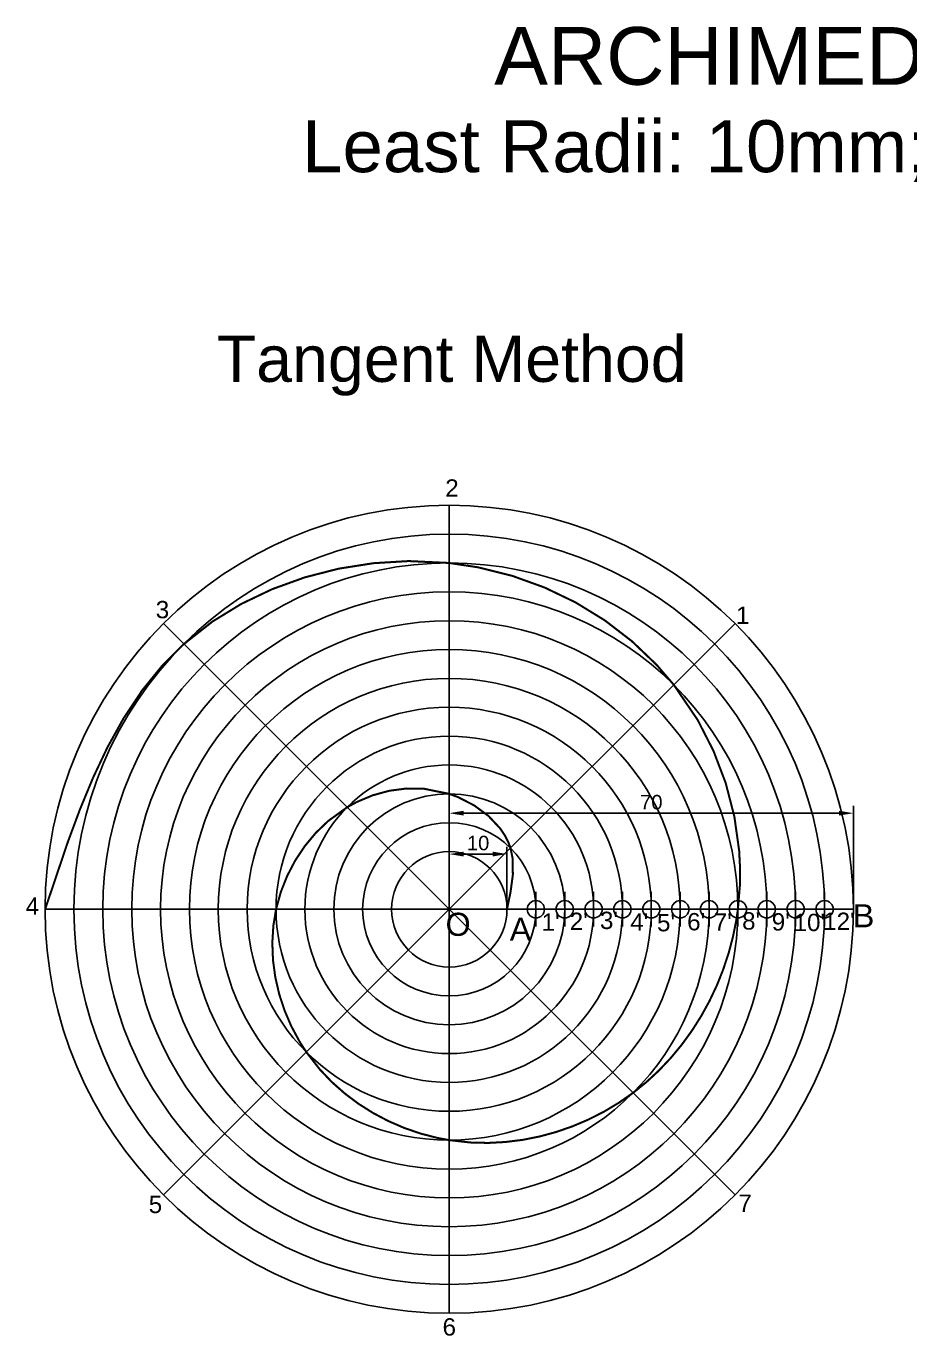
# Model space of a CAD drawing. Header units: millimetres. Extents: x 3064 to 3583, y 1382 to 1663.
# Drawn here: x 3064 to 3217.1, y 1436.1 to 1663 of the extents above; entities that cross this region are included whole.
import ezdxf

# ---------------------------------------------------------------- set-up
doc = ezdxf.new("R2010")
doc.units = ezdxf.units.MM
doc.header["$PDMODE"] = 34
doc.header["$PDSIZE"] = 3
doc.styles.get("Standard").update_dxf_attribs({"font": 'arial.ttf'})
doc.dimstyles.new('ISO-25', dxfattribs={"dimtxt": 2.5, "dimasz": 2.5, "dimexe": 1.25, "dimexo": 0.625, "dimtad": 1, "dimtxsty": 'Standard', "dimcen": 2.5, "dimadec": 0, "dimazin": 0, "dimtfac": 1, "dimtmove": 0, "dimatfit": 3, "dimfxl": 1, "dimarcsym": 0})

# ---------------------------------------------------------------- blocks, each defined once
blk = doc.blocks.new('*D5')
at = {"color": 0, "lineweight": -2, "transparency": 16777216}
for p, q in [((3137.29, 1510.63), (3137.29, 1520.82)), ((3147.29, 1510.63), (3147.29, 1520.82)), ((3139.79, 1519.57), (3144.79, 1519.57))]:
    blk.add_line(p, q, dxfattribs=at)
at = {"color": 0, "transparency": 16777216}
for points in [[(3139.79, 1519.99), (3139.79, 1519.15), (3137.29, 1519.57)], [(3144.79, 1519.99), (3144.79, 1519.15), (3147.29, 1519.57)]]:
    blk.add_solid(points, dxfattribs=at)
at = {"layer": 'Defpoints', "color": 0, "transparency": 16777216}
for p in [(3147.29, 1519.57), (3137.29, 1510), (3147.29, 1510)]:
    blk.add_point(p, dxfattribs=at)
at = {"color": 0, "transparency": 16777216, "insert": (3142.29, 1521.47), "char_height": 2.5, "attachment_point": 5}
blk.add_mtext('10', dxfattribs=at)
blk = doc.blocks.new('*D6')
at = {"color": 0, "lineweight": -2, "transparency": 16777216}
for p, q in [((3137.29, 1510.63), (3137.29, 1527.9)), ((3207.29, 1510.63), (3207.29, 1527.9)), ((3139.79, 1526.65), (3204.79, 1526.65))]:
    blk.add_line(p, q, dxfattribs=at)
at = {"color": 0, "transparency": 16777216}
for points in [[(3139.79, 1527.07), (3139.79, 1526.24), (3137.29, 1526.65)], [(3204.79, 1527.07), (3204.79, 1526.24), (3207.29, 1526.65)]]:
    blk.add_solid(points, dxfattribs=at)
at = {"layer": 'Defpoints', "color": 0, "transparency": 16777216}
for p in [(3207.29, 1526.65), (3137.29, 1510), (3207.29, 1510)]:
    blk.add_point(p, dxfattribs=at)
at = {"color": 0, "transparency": 16777216, "insert": (3172.29, 1528.55), "char_height": 2.5, "attachment_point": 5}
blk.add_mtext('70', dxfattribs=at)

msp = doc.modelspace()

# ---------------------------------------------------------------- linework, layer by layer
at = {"color": 7, "true_color": 0xffffff}
for p, q in [((3137.289, 1510.004), (3137.289, 1580.004)), ((3137.289, 1510.004), (3087.792, 1559.501)), ((3137.289, 1510.004), (3186.787, 1559.501)), ((3137.289, 1510.004), (3067.289, 1510.004)), ((3137.289, 1510.004), (3087.792, 1460.506)), ((3137.289, 1510.004), (3137.289, 1440.004)), ((3137.289, 1510.004), (3186.787, 1460.506)), ((3137.289, 1510.004), (3147.289, 1510.004)), ((3147.289, 1510.004), (3207.289, 1510.004))]:
    msp.add_line(p, q, dxfattribs=at)
at = {"color": 242, "true_color": 0xcd2027, "const_width": 0.35}
msp.add_lwpolyline([(3147.289, 1510.004), (3147.909, 1513.024), (3148.308, 1515.989), (3148.265, 1518.843), (3147.896, 1520.61), (3147.561, 1521.531), (3146.926, 1522.795), (3146.122, 1523.996), (3144.08, 1526.177), (3141.587, 1528.013), (3138.795, 1529.444), (3137.289, 1530.004), (3132.86, 1530.897), (3129.862, 1530.929), (3126.904, 1530.537), (3124.028, 1529.749), (3121.281, 1528.596), (3119.612, 1527.681), (3116.333, 1525.313), (3114.183, 1523.25), (3112.271, 1520.952), (3110.611, 1518.455), (3109.222, 1515.794), (3108.118, 1513.005), (3107.289, 1510.004), (3106.826, 1507.18), (3106.644, 1504.206), (3106.757, 1501.225), (3107.155, 1498.262), (3107.825, 1495.342), (3108.757, 1492.49), (3109.939, 1489.732), (3111.359, 1487.093), (3112.54, 1485.255), (3114.867, 1482.265), (3116.922, 1480.104), (3119.154, 1478.123), (3121.542, 1476.327), (3124.07, 1474.725), (3126.717, 1473.325), (3129.465, 1472.132), (3132.296, 1471.155), (3135.19, 1470.402), (3137.289, 1470.004), (3141.096, 1469.588), (3144.076, 1469.526), (3147.054, 1469.685), (3150.016, 1470.059), (3152.949, 1470.642), (3155.837, 1471.428), (3158.666, 1472.411), (3161.422, 1473.584), (3164.091, 1474.941), (3166.658, 1476.477), (3169.109, 1478.184), (3171.432, 1480.056), (3173.619, 1482.082), (3175.666, 1484.25), (3177.569, 1486.549), (3179.323, 1488.968), (3180.924, 1491.494), (3182.366, 1494.117), (3183.644, 1496.824), (3184.755, 1499.605), (3185.694, 1502.447), (3186.456, 1505.339), (3187.035, 1508.269), (3187.289, 1510.004), (3187.635, 1514.201), (3187.658, 1517.182), (3187.503, 1520.16), (3186.672, 1526.073), (3185.176, 1531.864), (3183.051, 1537.458), (3180.33, 1542.782), (3176.18, 1548.894), (3173.238, 1552.323), (3168.951, 1556.428), (3164.243, 1560.052), (3159.169, 1563.171), (3153.783, 1565.759), (3148.143, 1567.793), (3142.303, 1569.248), (3137.289, 1570.004), (3130.251, 1570.333), (3124.173, 1569.967), (3118.161, 1569.022), (3112.289, 1567.517), (3106.634, 1565.473), (3101.271, 1562.911), (3096.276, 1559.852), (3091.327, 1555.965), (3087.671, 1552.326), (3084.092, 1547.929), (3080.925, 1543.174), (3078.112, 1538.114), (3075.593, 1532.798), (3073.311, 1527.278), (3071.205, 1521.605), (3067.289, 1510.004)], dxfattribs=at)
at = {"color": 7, "true_color": 0xffffff}
for radius in [70, 10]:
    msp.add_circle((3137.289, 1510.004), radius, dxfattribs=at)
at = {"color": 251, "true_color": 0x636466}
for radius in [65, 60, 55, 50, 45, 40, 35, 30, 25, 20, 15]:
    msp.add_circle((3137.289, 1510.004), radius, dxfattribs=at)
at = {"color": 7, "true_color": 0xffffff}
for p in [(3152.289, 1510.004), (3157.289, 1510.004), (3162.289, 1510.004), (3167.289, 1510.004), (3172.289, 1510.004), (3177.289, 1510.004), (3182.289, 1510.004), (3187.289, 1510.004), (3192.289, 1510.004), (3197.289, 1510.004), (3202.289, 1510.004)]:
    msp.add_point(p, dxfattribs=at)

# ---------------------------------------------------------------- texts
for s, height, p in [('ARCHIMEDEAN SPIRAL', 10, (3145.069, 1652.855)), ('Least Radii: 10mm; Greatest Radii: 70mm', 9, (3111.815, 1637.709)), ('Tangent Method', 8, (3097.026, 1601.377)), ('2', 3, (3136.594, 1581.486)), ('3', 3, (3086.455, 1560.429)), ('1', 3, (3186.949, 1559.445)), ('4', 3, (3063.917, 1509.046)), ("1'", 3, (3153.281, 1506.287)), ("2'", 3, (3158.154, 1506.419)), ("3'", 3, (3163.391, 1506.585)), ("4'", 3, (3168.635, 1506.287)), ("5'", 3, (3173.275, 1506.188)), ("6'", 3, (3178.492, 1506.354)), ("7'", 3, (3183.099, 1506.287)), ("8'", 3, (3188.012, 1506.487)), ("9'", 3, (3193.15, 1506.321)), ("10'", 3, (3196.929, 1506.222)), ("12'", 3, (3202.057, 1506.433)), ('5', 3, (3085.236, 1457.368)), ('7', 3, (3187.368, 1457.579)), ('6', 3, (3136.131, 1436.149))]:
    msp.add_text(s, height=height, dxfattribs=at).set_placement(p)
for s, p in [('O', (3136.648, 1505.401)), ('B', (3207.192, 1506.879)), ('A', (3147.762, 1504.544))]:
    msp.add_text(s, height=4).set_placement(p)

# ---------------------------------------------------------------- dimensions: what is measured, and where the dimension line sits
for base, p2, picture, middle in [((3207.289, 1526.653), (3207.289, 1510.004), '*D6', (3172.289, 1528.555)), ((3147.289, 1519.569), (3147.289, 1510.004), '*D5', (3142.289, 1521.471))]:
    dim = msp.add_linear_dim(base=base, p1=(3137.289, 1510.004), p2=p2, dimstyle='ISO-25', dxfattribs=at)
    dim.commit()
    dim.dimension.update_dxf_attribs({"geometry": picture, "text_midpoint": middle})

doc.saveas('drawing.dxf')
